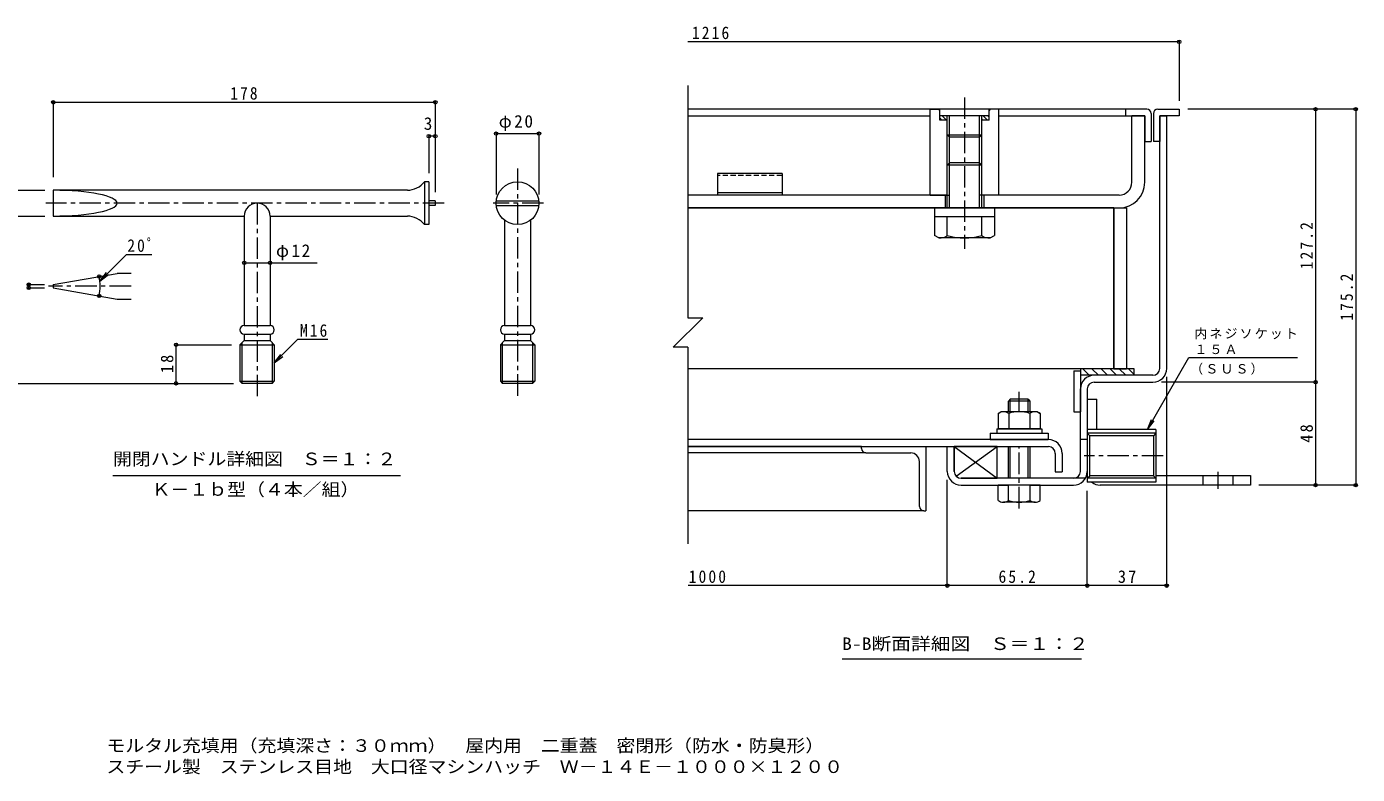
# Model space of a CAD drawing. Units: millimetres at full size. Extents: x -524 to 544, y -392 to 369.
# Drawn here: x -137 to 483, y -392 to -44 of the extents above; entities that cross this region are included whole.
import ezdxf
from ezdxf.enums import TextEntityAlignment as Align

# ---------------------------------------------------------------- set-up
doc = ezdxf.new("R2010")
doc.units = ezdxf.units.MM
doc.header["$LTSCALE"] = 2
doc.header["$PDMODE"] = 32
doc.header["$PDSIZE"] = 1.6
doc.linetypes.add('CHAIN1', pattern=[8, 5, -1, 1, -1])
doc.linetypes.add('DASHED1', pattern=[1.8, 1.2, -0.6])
for name, color, linetype, lineweight in [('D-1', 2, 'Continuous', 9), ('D-2', 3, 'Continuous', 9), ('D-3', 4, 'Continuous', 9), ('D-5', 7, 'Continuous', 9), ('D-6', 6, 'Continuous', 9), ('D-7', 5, 'Continuous', 5), ('D-8', 5, 'Continuous', 5), ('D-A', 3, 'Continuous', 9), ('D-B', 6, 'Continuous', 9), ('D-C', 2, 'Continuous', 5), ('D-E', 3, 'Continuous', 9), ('D-F', 7, 'Continuous', 9), ('F-5_F-5ﾚｲﾔ', 7, 'Continuous', 9)]:
    doc.layers.add(name, color=color, linetype=linetype, lineweight=lineweight)
doc.styles.add('ＭＳ ゴシック', font='')
doc.styles.get('ＭＳ ゴシック').set_extended_font_data('MS Gothic')

msp = doc.modelspace()

# ---------------------------------------------------------------- linework, layer by layer
at = {"layer": 'D-1'}
for p, q in [((390.746, -203.167), (390.746, -85.367)), ((390.746, -85.367), (393.946, -85.367)), ((393.946, -203.167), (393.946, -85.367)), ((387.546, -206.367), (360.145, -206.367)), ((360.145, -209.567), (387.546, -209.567)), ((353.745, -251.168), (353.745, -212.767)), ((356.945, -212.767), (356.945, -251.168)), ((388.945, -231.591), (356.945, -231.591)), ((356.945, -231.591), (356.945, -256.191)), ((387.783, -234.575), (358.107, -234.575)), ((358.107, -253.206), (358.107, -234.575)), ((388.945, -233.413), (387.783, -234.575)), ((387.783, -234.575), (387.783, -253.206)), ((388.945, -231.591), (388.945, -256.191)), ((294.946, -251.168), (294.946, -239.568)), ((356.945, -236.368), (353.745, -236.368)), ((356.945, -254.368), (358.107, -253.206)), ((387.783, -253.206), (358.107, -253.206)), ((388.945, -254.368), (387.783, -253.206)), ((356.088, -254.368), (298.146, -254.368)), ((298.146, -257.568), (320.246, -257.568)), ((330.246, -257.568), (350.545, -257.568)), ((388.945, -254.368), (356.945, -254.368)), ((388.945, -256.191), (356.945, -256.191))]:
    msp.add_line(p, q, dxfattribs=at)
for points in [[(388.945, -233.413), (356.945, -233.413), (358.107, -234.575)], [(291.746, -251.168), (291.746, -239.568), (294.946, -239.568)]]:
    msp.add_lwpolyline(points, dxfattribs=at)
for centre, radius, start, end in [((387.546, -203.167), 3.2, 270, 0), ((387.546, -203.167), 6.4, 270, 0), ((360.145, -212.767), 6.4, 90, 180), ((360.145, -212.767), 3.2, 90, 180), ((298.146, -251.168), 6.4, 180, 270), ((298.146, -251.168), 3.2, 180, 270), ((350.545, -251.168), 6.4, 270, 0), ((350.545, -251.168), 3.2, 270, 0)]:
    msp.add_arc(centre, radius, start, end, dxfattribs=at)
at = {"layer": 'D-2'}
for p, q in [((290.746, -122.367), (290.746, -128.367)), ((308.746, -122.367), (308.746, -128.367))]:
    msp.add_line(p, q, dxfattribs=at)
at = {"layer": 'D-3'}
for p, q in [((374.746, -82.367), (170.894, -82.367)), ((170.894, -85.367), (283.746, -85.367)), ((315.746, -85.367), (383.746, -85.367)), ((383.746, -85.367), (383.746, -97.367)), ((386.746, -84.367), (386.746, -97.367)), ((387.746, -84.367), (387.746, -97.367)), ((389.746, -82.367), (399.746, -82.367)), ((399.746, -85.367), (390.746, -85.367)), ((390.746, -85.367), (390.746, -97.367)), ((399.746, -82.367), (399.746, -85.367)), ((383.746, -97.367), (386.746, -97.367)), ((390.746, -97.367), (387.746, -97.367)), ((184.746, -112.367), (184.746, -122.367)), ((214.746, -112.367), (184.746, -112.367)), ((214.746, -121.367), (184.746, -121.367))]:
    msp.add_line(p, q, dxfattribs=at)
at = {"layer": 'D-3', "linetype": 'DASHED1'}
msp.add_line((214.746, -113.233), (184.746, -113.233), dxfattribs=at)
at = {"layer": 'D-3'}
for points in [[(384.746, -82.367), (374.746, -82.367), (374.746, -85.367)], [(214.746, -112.367), (214.746, -122.367), (184.746, -122.367)]]:
    msp.add_lwpolyline(points, dxfattribs=at)
for centre, start, end in [((384.746, -84.367), 0, 90), ((389.746, -84.367), 90, 180)]:
    msp.add_arc(centre, 2, start, end, dxfattribs=at)
at = {"layer": 'D-5', "color": 3, "linetype": 'CHAIN1'}
for p, q in [((91.508, -109.923), (91.508, -217.354)), ((57.395, -126.139), (-128.296, -126.139)), ((-29.797, -126.139), (-29.797, -217.354)), ((103.662, -126.139), (80.112, -126.139)), ((-88.528, -164.848), (-127.013, -164.848))]:
    msp.add_line(p, q, dxfattribs=at)
at = {"layer": 'D-5', "color": 3}
for p, q in [((48.203, -116.139), (48.203, -136.139)), ((50.203, -116.139), (48.203, -116.139)), ((50.203, -116.139), (50.203, -136.139)), ((-37.797, -120.139), (-124.797, -120.139)), ((-124.797, -120.139), (-124.797, -132.139)), ((40.203, -120.139), (-84.797, -120.139)), ((53.203, -124.989), (50.203, -124.989)), ((53.203, -127.289), (50.203, -127.289)), ((53.203, -124.989), (53.203, -127.289)), ((81.575, -124.989), (101.442, -124.989)), ((81.575, -127.289), (101.442, -127.289)), ((-124.797, -132.139), (-37.797, -132.139)), ((-84.797, -132.139), (-35.797, -132.139)), ((-23.797, -132.139), (40.203, -132.139)), ((-23.797, -132.139), (-23.797, -183.139)), ((50.203, -136.139), (48.203, -136.139)), ((85.508, -134.139), (85.508, -183.139)), ((97.508, -134.139), (97.508, -183.139)), ((-88.528, -158.848), (-95.022, -158.848)), ((-124.797, -164.098), (-124.797, -165.598)), ((-95.023, -170.848), (-88.528, -170.848)), ((85.508, -183.139), (97.508, -183.139)), ((-37.797, -192.139), (-35.797, -190.139)), ((-37.797, -192.139), (-37.797, -209.085)), ((-36.797, -210.139), (-36.797, -191.139)), ((-35.797, -187.139), (-35.797, -190.139)), ((-35.797, -190.139), (-23.797, -190.139)), ((-21.797, -192.139), (-23.797, -190.139)), ((-22.797, -191.139), (-22.797, -210.139)), ((83.508, -192.139), (85.508, -190.139)), ((83.508, -192.139), (83.508, -209.085)), ((84.509, -210.139), (84.509, -191.139)), ((85.508, -187.139), (97.508, -187.139)), ((85.508, -187.139), (85.508, -190.139)), ((85.508, -190.139), (97.508, -190.139)), ((97.508, -187.139), (97.508, -190.139)), ((99.508, -192.139), (97.508, -190.139)), ((98.508, -191.139), (98.508, -210.139)), ((-37.797, -209.085), (-21.797, -209.085)), ((-37.797, -209.085), (-36.797, -210.139)), ((-22.797, -210.139), (-36.797, -210.139)), ((-22.797, -210.139), (-21.797, -209.085)), ((83.508, -209.085), (99.508, -209.085)), ((83.508, -209.085), (84.509, -210.139)), ((98.508, -210.139), (84.509, -210.139)), ((98.508, -210.139), (99.508, -209.085))]:
    msp.add_line(p, q, dxfattribs=at)
at = {"layer": 'D-5'}
for p, q in [((-23.797, -153.968), (-1.78, -153.968)), ((-10.771, -189.587), (3.171, -189.587)), ((-21.797, -200.612), (-17.83, -197.569)), ((385.024, -231.591), (404.326, -198.159)), ((404.326, -198.159), (454.873, -198.159)), ((385.024, -231.591), (386.938, -226.971)), ((385.024, -231.591), (388.068, -227.624)), ((-96.972, -253.044), (37.028, -253.044)), ((354.18, -338.705), (242.68, -338.705))]:
    msp.add_line(p, q, dxfattribs=at)
at = {"layer": 'D-5', "color": 3}
for points in [[(-35.797, -132.139), (-35.797, -183.139), (-23.797, -183.139)], [(-37.797, -192.139), (-21.797, -192.139), (-21.797, -209.085)], [(-35.797, -187.139), (-23.797, -187.139), (-23.797, -190.139)], [(83.508, -192.139), (99.508, -192.139), (99.508, -209.085)]]:
    msp.add_lwpolyline(points, dxfattribs=at)
at = {"layer": 'D-5'}
msp.add_lwpolyline([(-10.771, -189.587), (-21.797, -200.612), (-18.753, -196.646)], dxfattribs=at)
at = {"layer": 'D-5', "color": 3}
msp.add_circle((91.508, -126.139), 10, dxfattribs=at)
for centre, radius, start, end in [((39.839, -109.412), 10.734, 271.94333, 321.18758), ((-29.797, -132.139), 6, 0, 180), ((39.839, -142.867), 10.734, 38.81242, 88.06058), ((-35.797, -185.139), 2, 90, 270), ((-23.797, -185.139), 2, 270, 90), ((85.508, -185.139), 2, 90, 270), ((97.508, -185.139), 2, 270, 90)]:
    msp.add_arc(centre, radius, start, end, dxfattribs=at)
msp.add_ellipse((-124.797, -126.139), major_axis=(29.774, 0), ratio=0.201518, start_param=4.712389, end_param=7.8539816, dxfattribs=at)
at = {"layer": 'D-6'}
for p, q in [((350.745, -204.367), (353.745, -204.367)), ((350.745, -204.367), (350.745, -223.367)), ((353.745, -203.367), (353.745, -223.367)), ((357.884, -206.367), (354.884, -203.367)), ((362.126, -206.367), (359.126, -203.367)), ((366.369, -206.367), (363.369, -203.367)), ((370.612, -206.367), (367.612, -203.367)), ((374.855, -206.367), (371.854, -203.367)), ((378.745, -206.015), (376.097, -203.367)), ((378.745, -206.367), (353.745, -206.367)), ((350.745, -223.367), (353.745, -223.367)), ((294.946, -239.568), (294.946, -251.168)), ((295.849, -253.396), (314.946, -239.568)), ((298.146, -254.368), (314.946, -254.368))]:
    msp.add_line(p, q, dxfattribs=at)
msp.add_lwpolyline([(378.745, -206.367), (378.745, -203.367), (353.745, -203.367)], dxfattribs=at)
msp.add_lwpolyline([(314.946, -254.368), (314.946, -239.568), (294.946, -239.568)], close=True, dxfattribs=at)
at = {"layer": 'D-7', "linetype": 'CHAIN1'}
for p, q in [((325.246, -223.068), (325.246, -214.035)), ((325.246, -268.445), (325.246, -239.568))]:
    msp.add_line(p, q, dxfattribs=at)
at = {"layer": 'D-7'}
for p, q in [((321.058, -217.568), (320.246, -218.38)), ((330.246, -218.38), (320.246, -218.38)), ((320.246, -223.068), (320.246, -218.38)), ((329.434, -217.568), (321.058, -217.568)), ((321.058, -223.068), (321.058, -217.568)), ((329.434, -217.568), (330.246, -218.38)), ((329.434, -223.068), (329.434, -217.568)), ((330.246, -218.38), (330.246, -223.068)), ((330.246, -218.38), (330.246, -223.068)), ((320.246, -254.368), (320.246, -239.568)), ((321.058, -254.368), (321.058, -239.568)), ((329.434, -254.368), (329.434, -239.568)), ((330.246, -239.568), (330.246, -254.368)), ((315.446, -264.673), (315.446, -257.568)), ((335.046, -257.568), (315.446, -257.568)), ((320.246, -264.673), (320.246, -257.568)), ((330.246, -257.568), (330.246, -264.673)), ((335.046, -264.673), (335.046, -257.568)), ((332.646, -265.568), (317.846, -265.568))]:
    msp.add_line(p, q, dxfattribs=at)
at = {"layer": 'D-7', "color": 2, "lineweight": 9}
for p, q in [((315.431, -224.127), (316.746, -223.368)), ((315.431, -224.127), (315.431, -231.368)), ((333.746, -223.368), (316.746, -223.368)), ((320.338, -224.127), (320.338, -231.368)), ((330.153, -224.127), (330.153, -231.368))]:
    msp.add_line(p, q, dxfattribs=at)
at = {"layer": 'D-7', "color": 134}
for p, q in [((311.746, -233.368), (311.746, -236.368)), ((311.746, -233.368), (338.746, -233.368)), ((338.746, -233.368), (338.746, -236.368)), ((311.746, -236.368), (338.746, -236.368))]:
    msp.add_line(p, q, dxfattribs=at)
at = {"layer": 'D-7', "color": 6, "lineweight": 9}
for p, q in [((314.746, -231.368), (314.746, -233.368)), ((314.746, -233.368), (335.746, -233.368))]:
    msp.add_line(p, q, dxfattribs=at)
at = {"layer": 'D-7', "color": 2, "lineweight": 9}
msp.add_lwpolyline([(333.746, -223.368), (335.061, -224.127), (335.061, -231.368), (315.431, -231.368)], dxfattribs=at)
at = {"layer": 'D-7', "color": 6, "lineweight": 9}
msp.add_lwpolyline([(314.746, -231.368), (335.746, -231.368), (335.746, -233.368)], dxfattribs=at)
at = {"layer": 'D-7', "color": 2, "lineweight": 9}
for centre, radius, start, end in [((318.327, -229.144), 5.793, 94.38438, 120), ((317.731, -228.207), 4.842, 57.42749, 88.18784), ((325.246, -239.608), 16.241, 72.41188, 107.5881), ((332.76, -228.207), 4.842, 91.81215, 122.57249), ((332.164, -229.144), 5.793, 59.99998, 85.6156)]:
    msp.add_arc(centre, radius, start, end, dxfattribs=at)
at = {"layer": 'D-7'}
for centre, radius, start, end in [((317.846, -261.902), 3.666, 229.1022, 310.89809), ((325.246, -251.152), 14.416, 249.70546, 290.29454), ((332.646, -261.902), 3.666, 229.10191, 310.8978)]:
    msp.add_arc(centre, radius, start, end, dxfattribs=at)
at = {"layer": 'D-8'}
for p, q in [((369.246, -128.367), (375.246, -128.367)), ((369.246, -128.367), (369.246, -203.367)), ((375.246, -128.367), (375.246, -203.367)), ((369.246, -203.367), (375.246, -203.367))]:
    msp.add_line(p, q, dxfattribs=at)
at = {"layer": 'D-A'}
for p, q in [((338.846, -236.368), (171.035, -236.368)), ((171.035, -239.568), (338.846, -239.568)), ((342.046, -242.768), (342.046, -251.368)), ((345.246, -242.768), (345.246, -251.368)), ((342.046, -251.368), (345.246, -251.368))]:
    msp.add_line(p, q, dxfattribs=at)
for radius in [6.4, 3.2]:
    msp.add_arc((338.846, -242.768), radius, 0, 90, dxfattribs=at)
at = {"layer": 'D-B'}
for p, q in [((251.746, -239.568), (171.035, -239.568)), ((251.746, -239.568), (281.746, -239.568)), ((251.746, -240.568), (251.746, -239.568)), ((281.746, -239.568), (281.746, -269.568)), ((253.746, -242.568), (171.035, -242.568)), ((253.746, -242.568), (274.746, -242.568)), ((278.746, -267.568), (278.746, -246.568)), ((280.746, -269.568), (171.035, -269.568)), ((280.746, -269.568), (281.746, -269.568))]:
    msp.add_line(p, q, dxfattribs=at)
for centre, radius, start, end in [((253.746, -240.568), 2, 180, 270), ((274.746, -246.568), 4, 0, 90), ((280.746, -267.568), 2, 180, 270)]:
    msp.add_arc(centre, radius, start, end, dxfattribs=at)
at = {"layer": 'D-C', "linetype": 'CHAIN1', "lineweight": 9}
msp.add_line((299.746, -76.831), (299.746, -147.493), dxfattribs=at)
at = {"layer": 'D-C', "lineweight": 9}
for p, q in [((283.746, -82.366), (287.746, -82.366)), ((283.746, -122.367), (283.746, -82.366)), ((288.246, -82.867), (287.746, -82.366)), ((288.246, -87.367), (288.246, -82.366)), ((311.246, -82.367), (288.246, -82.367)), ((311.246, -85.367), (288.246, -85.367)), ((289.226, -87.367), (288.246, -86.387)), ((291.347, -87.367), (289.347, -85.367)), ((291.746, -85.644), (291.468, -85.367)), ((291.746, -128.367), (291.746, -85.367)), ((292.746, -128.367), (292.746, -85.367)), ((306.746, -128.367), (306.746, -85.367)), ((307.746, -90.611), (307.746, -85.367)), ((308.317, -87.367), (307.746, -86.795)), ((310.439, -87.367), (308.439, -85.367)), ((311.246, -86.052), (310.56, -85.367)), ((311.746, -82.366), (311.246, -82.867)), ((311.246, -87.367), (311.246, -82.366)), ((315.746, -82.366), (311.746, -82.366)), ((315.746, -122.367), (315.746, -82.366)), ((291.746, -87.367), (288.246, -87.367)), ((311.246, -87.367), (307.746, -87.367)), ((307.746, -128.367), (307.746, -90.611)), ((307.746, -94.367), (291.746, -94.367)), ((307.746, -94.312), (306.746, -95.367)), ((283.746, -122.367), (292.746, -122.367)), ((315.746, -122.367), (306.746, -122.367))]:
    msp.add_line(p, q, dxfattribs=at)
at = {"layer": 'D-C', "color": 5}
for p, q in [((292.746, -107.367), (291.746, -108.367)), ((307.746, -108.367), (291.746, -108.367)), ((306.746, -107.367), (292.746, -107.367)), ((307.746, -108.367), (306.746, -107.367)), ((285.846, -132.367), (285.846, -141.241)), ((291.746, -141.27), (291.746, -132.367)), ((307.746, -141.27), (307.746, -132.367)), ((313.646, -132.367), (313.646, -141.27)), ((287.754, -142.343), (285.846, -141.241)), ((311.746, -142.367), (287.796, -142.367)), ((311.746, -142.367), (313.646, -141.27))]:
    msp.add_line(p, q, dxfattribs=at)
at = {"layer": 'D-C', "color": 134}
for p, q in [((285.746, -128.367), (313.746, -128.367)), ((313.746, -128.367), (313.746, -132.367))]:
    msp.add_line(p, q, dxfattribs=at)
at = {"layer": 'D-C', "lineweight": 9}
msp.add_lwpolyline([(306.746, -95.367), (292.746, -95.367), (291.746, -94.367)], dxfattribs=at)
at = {"layer": 'D-C', "color": 134}
msp.add_lwpolyline([(285.746, -128.367), (285.746, -132.367), (313.746, -132.367)], dxfattribs=at)
at = {"layer": 'D-C', "color": 5}
for centre, radius, start, end in [((288.003, -135.465), 6.906, 267.86055, 302.81094), ((299.746, -112.647), 29.72, 254.38446, 285.61554), ((311.488, -135.465), 6.906, 237.18906, 272.13945)]:
    msp.add_arc(centre, radius, start, end, dxfattribs=at)
at = {"layer": 'D-E', "color": 2}
msp.add_line((369.246, -203.367), (171.035, -203.367), dxfattribs=at)
at = {"layer": 'D-E'}
for p, q in [((356.945, -217.567), (356.945, -251.167)), ((356.945, -217.567), (361.445, -217.567)), ((361.445, -231.591), (361.445, -217.567)), ((388.945, -253.068), (432.945, -253.068)), ((410.945, -257.568), (410.945, -253.068)), ((424.945, -257.568), (424.945, -253.068)), ((432.945, -253.068), (432.945, -257.568)), ((432.945, -257.568), (362.945, -257.568))]:
    msp.add_line(p, q, dxfattribs=at)
at = {"layer": 'D-E', "linetype": 'CHAIN1'}
msp.add_line((417.945, -259.314), (417.945, -251.425), dxfattribs=at)
at = {"layer": 'D-E', "color": 2}
msp.add_lwpolyline([(369.246, -203.367), (369.246, -128.367), (170.906, -128.367)], dxfattribs=at)
at = {"layer": 'D-E'}
msp.add_arc((362.945, -251.568), 6, 230.3984, 270, dxfattribs=at)
at = {"layer": 'D-F'}
for p, q in [((399.746, -50.919), (170.894, -50.919)), ((399.746, -50.319), (399.746, -78.367)), ((170.894, -71.215), (170.894, -179.52)), ((-124.797, -78.517), (-124.797, -113.987)), ((-124.797, -79.117), (53.203, -79.117)), ((53.203, -78.517), (53.203, -120.989)), ((482.581, -82.367), (403.746, -82.367)), ((463.313, -82.367), (463.313, -209.567)), ((481.981, -82.367), (481.981, -257.568)), ((50.203, -94.298), (50.203, -112.139)), ((53.203, -94.898), (50.203, -94.898)), ((81.508, -93.098), (81.508, -122.139)), ((81.508, -93.698), (101.508, -93.698)), ((101.508, -93.098), (101.508, -122.139)), ((-157.938, -120.139), (-128.723, -120.139)), ((-157.938, -132.139), (-128.723, -132.139)), ((-90.689, -150.116), (-78.818, -150.116)), ((-35.797, -153.968), (-23.797, -153.968)), ((-103.064, -162.491), (-99.098, -159.447)), ((-136.792, -164.098), (-128.797, -164.098)), ((-136.792, -165.598), (-128.797, -165.598)), ((-136.192, -165.598), (-136.192, -164.098)), ((177.775, -179.52), (164.012, -193.283)), ((170.894, -179.52), (177.775, -179.52)), ((-68.158, -192.139), (-41.797, -192.139)), ((-67.558, -210.139), (-67.558, -192.139)), ((170.894, -193.283), (164.012, -193.283)), ((170.894, -193.283), (170.894, -284.875)), ((-157.938, -210.139), (-40.797, -210.139)), ((463.913, -209.567), (391.546, -209.567)), ((393.946, -305.036), (393.946, -207.167)), ((463.313, -209.567), (463.313, -257.568)), ((291.746, -305.036), (291.746, -255.168)), ((356.945, -305.036), (356.945, -260.191)), ((482.581, -257.568), (436.945, -257.568)), ((291.746, -304.436), (171.035, -304.436)), ((356.945, -304.436), (291.746, -304.436)), ((393.946, -304.436), (356.945, -304.436))]:
    msp.add_line(p, q, dxfattribs=at)
at = {"layer": 'D-F', "color": 3}
for p, q in [((377.746, -116.367), (377.746, -85.367)), ((383.746, -85.367), (377.746, -85.367)), ((383.746, -116.367), (383.746, -85.367)), ((291.746, -122.367), (170.894, -122.367)), ((371.746, -122.367), (307.746, -122.367)), ((170.906, -128.367), (371.746, -128.367)), ((-124.797, -164.098), (-95.022, -158.848)), ((-124.797, -165.598), (-95.023, -170.848))]:
    msp.add_line(p, q, dxfattribs=at)
at = {"layer": 'D-F', "linetype": 'CHAIN1'}
msp.add_line((392.347, -243.891), (355.473, -243.891), dxfattribs=at)
at = {"layer": 'D-F'}
msp.add_lwpolyline([(-90.689, -150.116), (-103.064, -162.491), (-100.021, -158.524)], dxfattribs=at)
at = {"layer": 'D-F', "color": 3}
for radius in [6, 12]:
    msp.add_arc((371.746, -116.367), radius, 270, 0, dxfattribs=at)
at = {"layer": 'D-F'}
msp.add_arc((-129.05, -164.848), 26.093, 350, 10, dxfattribs=at)
for p in [(399.746, -50.919), (-124.797, -79.117), (53.203, -79.117), (463.313, -82.367), (481.981, -82.367), (81.508, -93.698), (101.508, -93.698), (50.203, -94.898), (53.203, -94.898), (-35.797, -153.968), (-23.797, -153.968), (-103.354, -160.317), (-136.192, -164.098), (-136.192, -165.598), (-103.354, -169.379), (-67.558, -192.139), (-67.558, -210.139), (463.313, -209.567), (463.313, -257.568), (481.981, -257.568), (291.746, -304.436), (356.945, -304.436), (393.946, -304.436)]:
    msp.add_point(p, dxfattribs=at)

# ---------------------------------------------------------------- texts
at = {"layer": 'D-5', "color": 2, "style": 'ＭＳ ゴシック'}
for s, width, p in [('開閉ハンドル詳細図\u3000Ｓ＝１：２', 1.1, (-96.972, -250.044)), ('Ｋ－１ｂ型（４本／組）', 1.1, (-78.972, -264.288)), ('B-B断面詳細図\u3000Ｓ＝１：２', 1.15, (242.68, -336.205))]:
    msp.add_text(s, height=5.865, dxfattribs=dict(at, width=width)).set_placement(p, align=Align.BOTTOM_LEFT)
at = {"layer": 'D-5', "color": 2, "insert": (-9.829, -188.494), "char_height": 5.865, "attachment_point": 7, "style": 'ＭＳ ゴシック'}
msp.add_mtext('\\T1.27;\\W0.9;M16', dxfattribs=at)
at = {"layer": 'D-5', "char_height": 4.399, "attachment_point": 7, "style": 'ＭＳ ゴシック'}
for s, insert in [('\\T1.17;内ネジソケット', (406.873, -189.591)), ('\\T1.17;１５Ａ', (406.873, -196.558)), ('\\T1.17;（ＳＵＳ）', (404.941, -206.128))]:
    msp.add_mtext(s, dxfattribs=dict(at, insert=insert))
at = {"layer": 'D-F', "color": 2, "style": 'ＭＳ ゴシック'}
msp.add_text('3', height=5.865, dxfattribs=at).set_placement((47.833, -93.698), align=Align.BOTTOM_LEFT)
at = {"layer": 'D-F', "color": 2, "char_height": 5.865, "attachment_point": 7, "style": 'ＭＳ ゴシック'}
for s, insert in [('\\T1.28;\\W0.9;1216', (172.745, -49.719)), ('\\T1.27;\\W0.9;178', (-42.297, -77.917)), ('\\T1.19;φ20', (82.758, -92.498)), ('\\T1.27;\\W0.9;20ﾟ', (-90.268, -148.911)), ('\\T1.19;φ12', (-21.01, -152.768)), ('\\T1.28;\\W0.9;1000', (171.26, -303.236)), ('\\T1.28;\\W0.9;65.2', (315.595, -303.236)), ('\\T1.27;\\W0.95;37', (371.195, -303.236))]:
    msp.add_mtext(s, dxfattribs=dict(at, insert=insert))
at = {"layer": 'D-F', "color": 2, "char_height": 5.865, "attachment_point": 7, "rotation": 90, "style": 'ＭＳ ゴシック'}
for s, insert in [('\\T1.28;\\W0.9;127.2', (462.113, -156.967)), ('\\T1.28;\\W0.9;175.2', (480.781, -180.967)), ('\\T1.27;\\W0.95;18', (-68.758, -205.389)), ('\\T1.27;\\W0.95;48', (462.113, -237.817))]:
    msp.add_mtext(s, dxfattribs=dict(at, insert=insert))
at = {"layer": 'F-5_F-5ﾚｲﾔ', "color": 2, "style": 'ＭＳ ゴシック', "width": 1.1}
for s, p in [('モルタル充填用（充填深さ：３０ｍｍ）\u3000屋内用\u3000二重蓋\u3000密閉形（防水・防臭形）', (-100.021, -383.701)), ('スチール製\u3000ステンレス目地\u3000大口径マシンハッチ\u3000Ｗ－１４Ｅ－１０００×１２００', (-100.021, -393.542))]:
    msp.add_text(s, height=5.865, dxfattribs=at).set_placement(p, align=Align.BOTTOM_LEFT)

doc.saveas('drawing.dxf')
